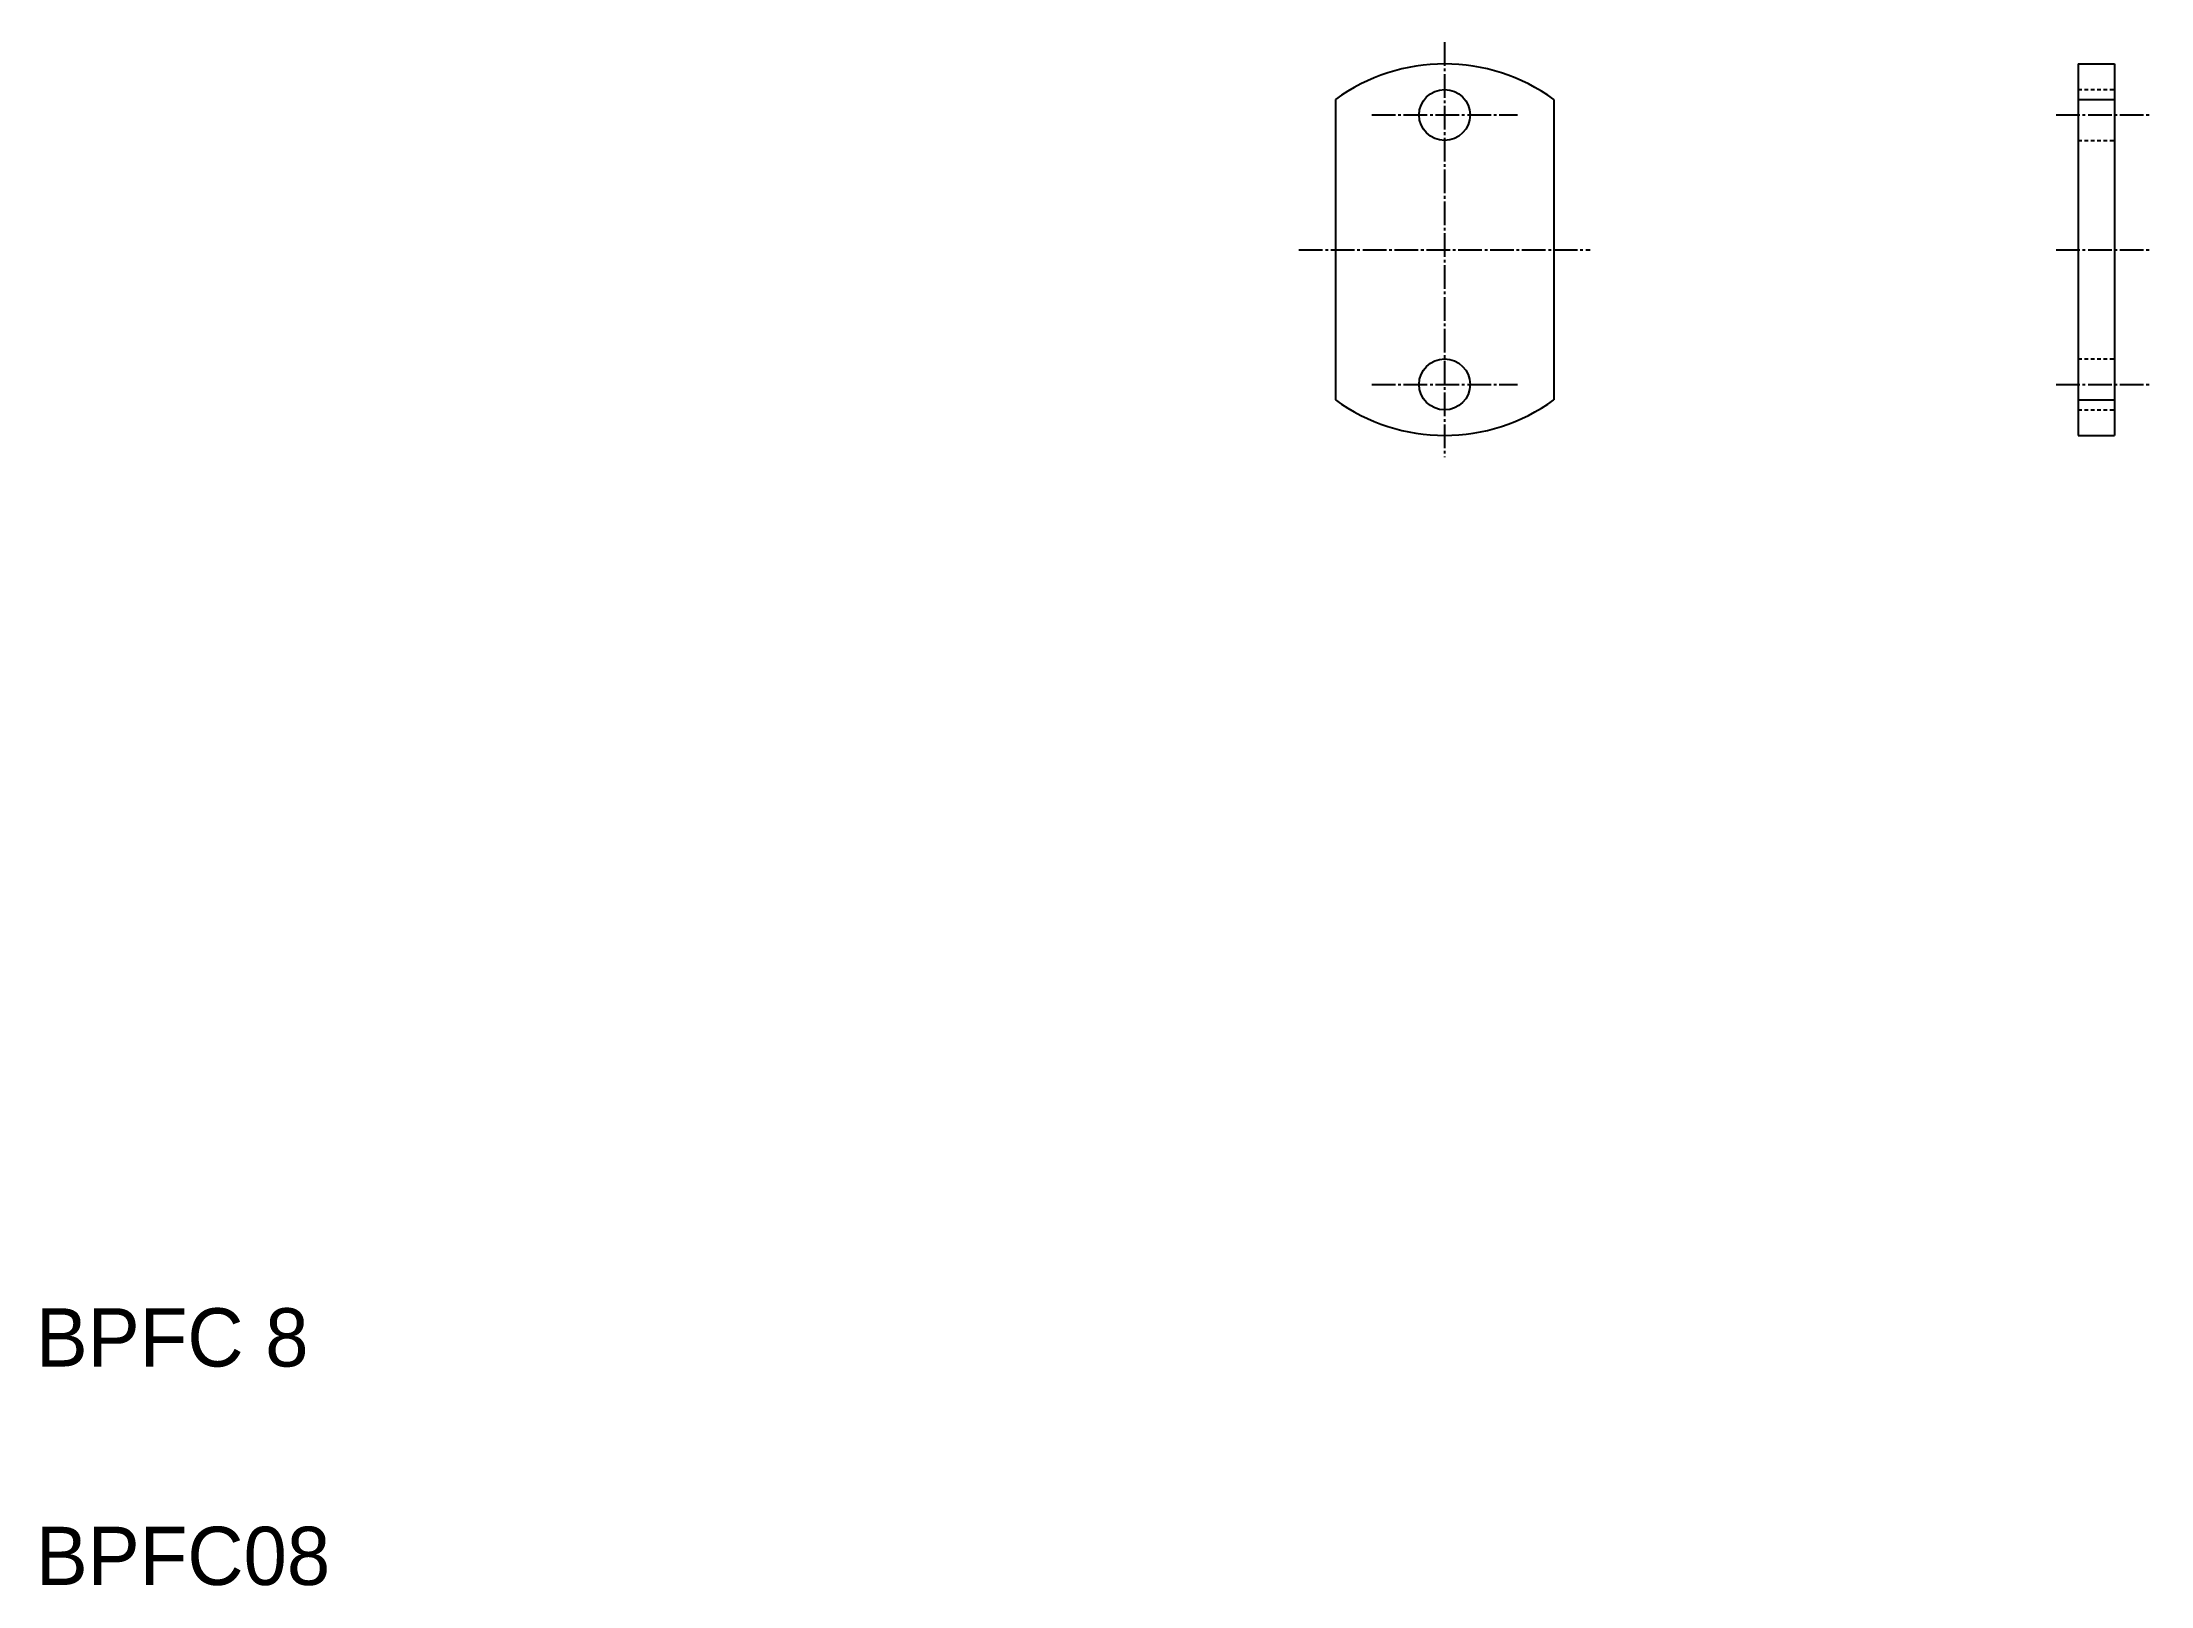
# Model space of a CAD drawing. Extents: x 21 to 310, y 20 to 232.
import ezdxf

# ---------------------------------------------------------------- set-up
doc = ezdxf.new("R2010")
doc.units = 0
doc.header["$LTSCALE"] = 0.25
doc.linetypes.add('CENTER', pattern=[17.5, 13, -1.5, 1.5, -1.5])
doc.linetypes.add('DASHED', pattern=[3.5, 2, -1.5])
doc.layers.get('0').update_dxf_attribs({"linetype": 'CONTINUOUS'})
doc.layers.add('CENTER', color=1, linetype='CENTER')

msp = doc.modelspace()

# ---------------------------------------------------------------- linework, layer by layer
for p, q in [((300.44, 228.86), (300.44, 177.86)), ((300.44, 228.86), (305.44, 228.86)), ((305.44, 228.86), (305.44, 177.86)), ((198.46, 223.98), (198.46, 182.74)), ((228.46, 223.98), (228.46, 182.74)), ((300.44, 223.98), (305.44, 223.98)), ((300.44, 216.11), (300.44, 216.11)), ((300.44, 203.36), (300.44, 203.36)), ((300.44, 182.74), (305.44, 182.74)), ((300.44, 177.86), (305.44, 177.86))]:
    msp.add_line(p, q)
at = {"color": 3, "linetype": 'DASHED'}
for p, q in [((300.44, 225.36), (305.44, 225.36)), ((300.44, 218.36), (305.44, 218.36)), ((300.44, 188.36), (305.44, 188.36)), ((300.44, 181.36), (305.44, 181.36))]:
    msp.add_line(p, q, dxfattribs=at)
for centre in [(213.46, 221.86), (213.46, 184.86)]:
    msp.add_circle(centre, 3.5)
for start, end in [(53.9681, 126.0319), (233.9681, 306.0319)]:
    msp.add_arc((213.46, 203.36), 25.5, start, end)
at = {"layer": 'CENTER', "color": 1, "linetype": 'CENTER'}
for p, q in [((213.46, 231.86), (213.46, 174.86)), ((203.46, 221.86), (223.46, 221.86)), ((297.44, 221.86), (310.44, 221.86)), ((193.46, 203.36), (233.46, 203.36)), ((297.44, 203.36), (310.44, 203.36)), ((203.46, 184.86), (223.46, 184.86)), ((297.44, 184.86), (310.44, 184.86))]:
    msp.add_line(p, q, dxfattribs=at)

# ---------------------------------------------------------------- texts
for s, p in [('BPFC 8', (20, 50)), ('BPFC08', (20, 20))]:
    msp.add_text(s, height=8).set_placement(p)

doc.saveas('drawing.dxf')
